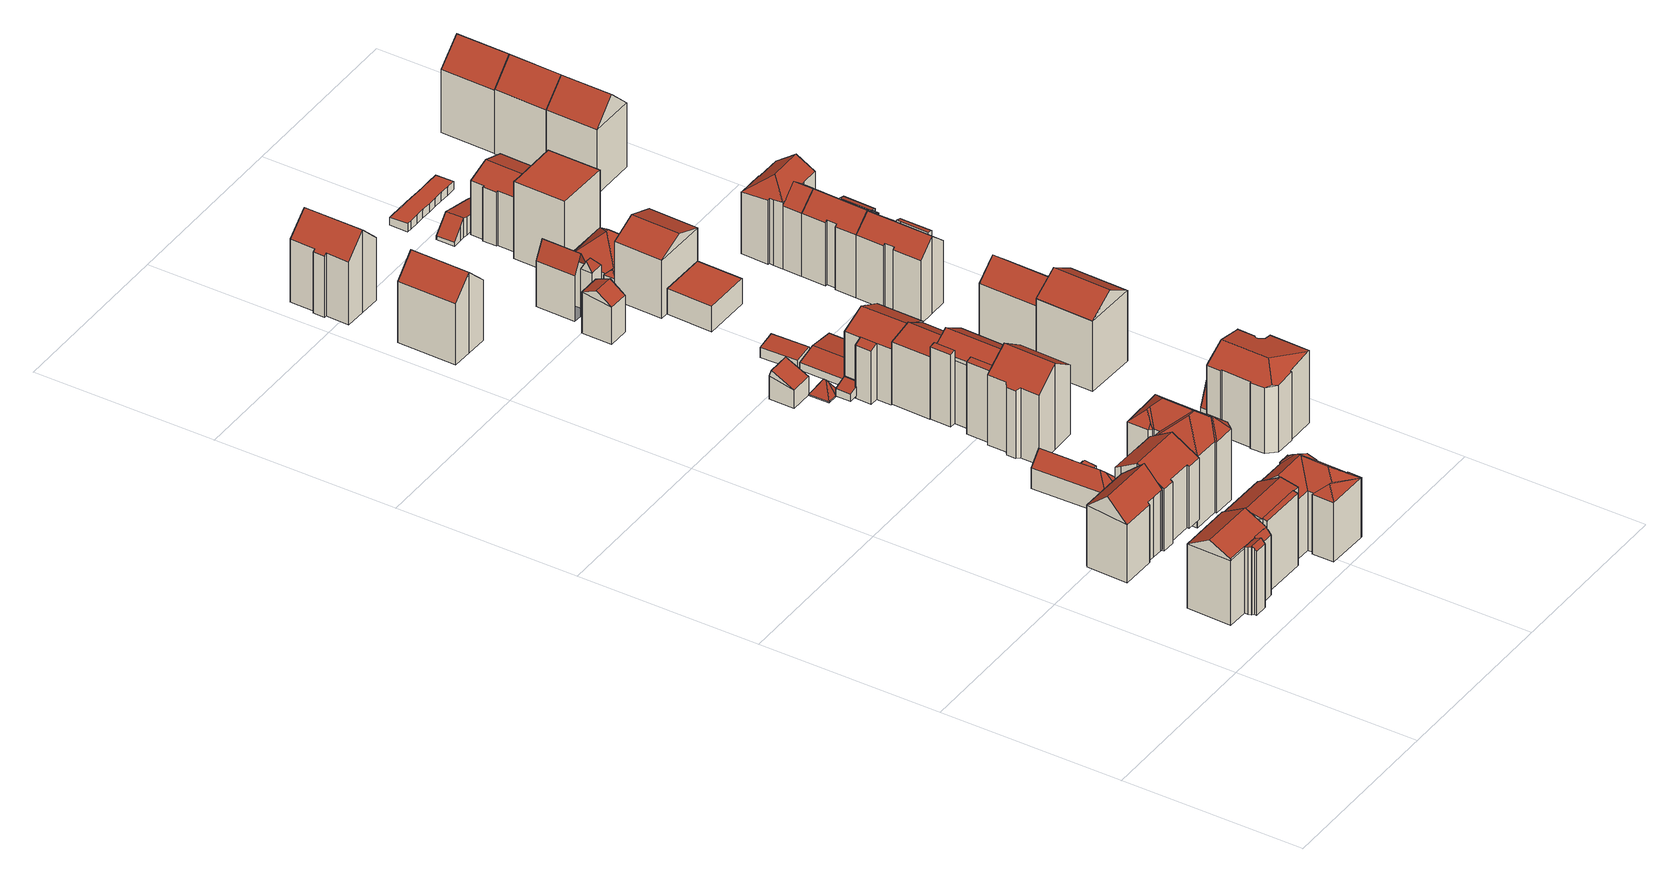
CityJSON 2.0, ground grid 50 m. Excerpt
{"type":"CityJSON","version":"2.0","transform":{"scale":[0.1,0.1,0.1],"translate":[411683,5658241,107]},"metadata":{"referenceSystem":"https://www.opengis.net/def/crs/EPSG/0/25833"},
"CityObjects":{
"building1":{"type":"Building","attributes":{"Gemeindeschluessel":14612000,"Geometrietyp2DReferenz":"3000","function":"31001_9998","roofType":"9999"},"children":["building1-1","building1-2","building1-3"]},
"building1-1":{"type":"BuildingPart","attributes":{"Dachtyp_tdc":"tdcGableRoof","Dachneigung":22.65,"QualitaetDacherkennung":37,"Geometrietyp2DReferenz":"3000","measuredHeight":19.64,"roofType":"3100"},"parents":["building1"],"geometry":[{"type":"MultiSurface","lod":"2","boundaries":[[[0,1,2,3,4]],[[1,5,6,2]],[[5,7,8,6]],[[7,9,10,8]],[[9,11,12,10]],[[11,13,14,12]],[[13,15,16,14]],[[15,17,18,19,16]],[[11,9,7,5,1]],[[1,0,20,21,17,15,13,11]],[[19,22,3,2,6,8,10,12,14,16]]],"semantics":{"surfaces":[{"type":"WallSurface"},{"type":"RoofSurface"},{"type":"GroundSurface"}],"values":[0,0,0,0,0,0,0,0,1,1,2]}}]},
"building1-2":{"type":"BuildingPart","attributes":{"Dachtyp_tdc":"tdcGableRoof","Dachneigung":30.23,"QualitaetDacherkennung":62,"Geometrietyp2DReferenz":"3000","measuredHeight":22.25,"roofType":"3100"},"parents":["building1"],"geometry":[{"type":"MultiSurface","lod":"2","boundaries":[[[23,24,25,26]],[[18,27,28,19]],[[27,29,30,28]],[[29,23,26,30]],[[29,31,32,23]],[[33,34,35,32,31,36]],[[27,36,31,29]],[[18,17,33,36,27]],[[23,32,35,24]],[[26,25,22,19,28,30]]],"semantics":{"surfaces":[{"type":"WallSurface"},{"type":"RoofSurface"},{"type":"GroundSurface"}],"values":[0,0,0,0,1,1,0,0,0,2]}}]},
"building1-3":{"type":"BuildingPart","attributes":{"Dachtyp_tdc":"tdcPolyFlatRoof","Dachneigung":53.94,"QualitaetDacherkennung":53,"Geometrietyp2DReferenz":"3000","measuredHeight":19.21,"roofType":"2100"},"parents":["building1"],"geometry":[{"type":"MultiSurface","lod":"2","boundaries":[[[37,38,25,24,35]],[[37,4,3,38]],[[37,35,39,20,4]],[[3,22,25,38]]],"semantics":{"surfaces":[{"type":"WallSurface"},{"type":"RoofSurface"},{"type":"GroundSurface"}],"values":[0,0,1,2]}}]},
"building2":{"type":"Building","attributes":{"Dachtyp_tdc":"tdcFreeFormRoof","Gemeindeschluessel":14612000,"Dachneigung":40.76,"QualitaetDacherkennung":70,"Geometrietyp2DReferenz":"3000","measuredHeight":22.9,"function":"31001_9998","roofType":"5000"},"geometry":[{"type":"Solid","lod":"2","boundaries":[[[[40,41,42,43]],[[41,44,45,42]],[[44,46,47,45]],[[46,48,49,47]],[[48,50,51,49]],[[50,52,53,51]],[[52,54,55,53]],[[54,56,57,55]],[[56,58,59,57]],[[58,60,61,59]],[[60,40,43,61]],[[54,52,62,63,40,60,58,56]],[[62,50,48,46,44,41,63]],[[41,40,63]],[[52,50,62]],[[43,42,45,47,49,51,53,55,57,59,61]]]],"semantics":{"surfaces":[{"type":"WallSurface"},{"type":"RoofSurface"},{"type":"GroundSurface"}],"values":[[0,0,0,0,0,0,0,0,0,0,0,1,1,0,0,2]]}}]},
"building3":{"type":"Building","attributes":{"Gemeindeschluessel":14612000,"Geometrietyp2DReferenz":"3000","function":"31001_9998","roofType":"9999"},"children":["building3-1","building3-2"]},
"building3-1":{"type":"BuildingPart","attributes":{"Dachtyp_tdc":"tdcGableRoof","Dachneigung":30.6,"QualitaetDacherkennung":77,"Geometrietyp2DReferenz":"3000","measuredHeight":21.9,"roofType":"3100"},"parents":["building3"],"geometry":[{"type":"MultiSurface","lod":"2","boundaries":[[[64,65,26,66]],[[65,67,68,26]],[[67,69,70,68]],[[65,64,71]],[[69,67,72]],[[64,73,69,72,71]],[[67,65,71,72]],[[70,74,66,26,68]]],"semantics":{"surfaces":[{"type":"WallSurface"},{"type":"RoofSurface"},{"type":"GroundSurface"}],"values":[0,0,0,0,0,1,1,2]}}]},
"building3-2":{"type":"BuildingPart","attributes":{"Dachtyp_tdc":"tdcPolyFlatRoof","Dachneigung":12.66,"QualitaetDacherkennung":42,"Geometrietyp2DReferenz":"3000","measuredHeight":21.29,"roofType":"2100"},"parents":["building3"],"geometry":[{"type":"MultiSurface","lod":"2","boundaries":[[[75,76,64,66,77]],[[78,79,80,74,73]],[[79,75,77,80]],[[79,78,76,75]],[[77,66,74,80]]],"semantics":{"surfaces":[{"type":"WallSurface"},{"type":"RoofSurface"},{"type":"GroundSurface"}],"values":[0,0,0,1,2]}}]},
"building4":{"type":"Building","attributes":{"Gemeindeschluessel":14612000,"Geometrietyp2DReferenz":"3000","function":"31001_9998","roofType":"9999"},"children":["building4-1","building4-2"]},
"building4-1":{"type":"BuildingPart","attributes":{"Dachtyp_tdc":"tdcPolyFlatRoof","Dachneigung":0,"QualitaetDacherkennung":0,"Geometrietyp2DReferenz":"3000","measuredHeight":3,"roofType":"9999"},"parents":["building4"],"geometry":[{"type":"MultiSurface","lod":"2","boundaries":[[[81,82,83,84,85,86]],[[86,85,87,88]],[[85,84,89,87]],[[84,83,90,89]],[[83,82,91,90]],[[82,81,92,91]],[[88,87,89,90,91,92]],[[88,92,81,86]]],"semantics":{"surfaces":[{"type":"RoofSurface"},{"type":"WallSurface"},{"type":"GroundSurface"},{"type":"ClosureSurface","isClosure":"1","QuelleClosure":"LoD1Solid"}],"values":[0,1,1,1,1,1,2,3]}}]},
"building4-2":{"type":"BuildingPart","attributes":{"Dachtyp_tdc":"tdcGableRoof","Dachneigung":31.3,"QualitaetDacherkennung":83,"Geometrietyp2DReferenz":"3000","measuredHeight":22.3,"roofType":"3100"},"parents":["building4"],"geometry":[{"type":"MultiSurface","lod":"2","boundaries":[[[93,94,95,92,81]],[[94,96,97,95]],[[96,98,99,97]],[[98,100,101,99]],[[100,102,103,101]],[[102,104,105,103]],[[104,106,107,105]],[[106,108,109,107]],[[108,110,111,109]],[[110,112,113,111]],[[112,114,115,113]],[[114,116,117,115]],[[116,118,86,88,117]],[[114,112,110,108,106,104,102,100,98,96]],[[96,94,93,118,116,114]],[[92,95,97,99,101,103,105,107,109,111,113,115,117,88]]],"semantics":{"surfaces":[{"type":"WallSurface"},{"type":"RoofSurface"},{"type":"GroundSurface"}],"values":[0,0,0,0,0,0,0,0,0,0,0,0,0,1,1,2]}}]},
"building5":{"type":"Building","attributes":{"Dachtyp_tdc":"tdcFreeFormRoof","Gemeindeschluessel":14612000,"Dachneigung":39.89,"QualitaetDacherkennung":31,"Geometrietyp2DReferenz":"3000","measuredHeight":21.89,"function":"31001_9998","roofType":"5000"},"geometry":[{"type":"Solid","lod":"2","boundaries":[[[[119,120,121,122]],[[120,123,124,121]],[[123,125,126,124]],[[125,127,128,126]],[[127,129,130,128]],[[129,131,132,130]],[[131,133,134,132]],[[133,135,136,134]],[[135,137,138,136]],[[137,139,140,138]],[[139,141,142,140]],[[141,143,144,142]],[[143,145,146,144]],[[145,147,148,146]],[[147,149,150,148]],[[149,151,152,150]],[[151,119,122,152]],[[153,154,155,149,147]],[[156,153,147,145]],[[156,145,143]],[[157,141,139]],[[158,141,157]],[[153,141,158,154]],[[156,141,153]],[[141,156,143]],[[157,139,137]],[[158,157,137,135]],[[159,160,161,155,154,158,135,133]],[[162,159,133,131]],[[162,131,129]],[[163,164,165,160,159,162,129,127]],[[163,127,125]],[[164,163,125,123]],[[165,164,123,120]],[[166,161,160,165,120,119]],[[155,161,166,151,149]],[[151,166,119]],[[122,121,124,126,128,130,132,134,136,138,140,142,144,146,148,150,152]]]],"semantics":{"surfaces":[{"type":"WallSurface"},{"type":"RoofSurface"},{"type":"GroundSurface"}],"values":[[0,0,0,0,0,0,0,0,0,0,0,0,0,0,0,0,0,1,1,1,1,1,1,1,1,1,1,1,1,1,1,1,1,1,1,1,0,2]]}}]},
"building6":{"type":"Building","attributes":{"Dachtyp_tdc":"tdcFreeFormRoof","Gemeindeschluessel":14612000,"Dachneigung":47.43,"QualitaetDacherkennung":79,"Geometrietyp2DReferenz":"3000","measuredHeight":9.64,"function":"31001_9998","roofType":"5000"},"geometry":[{"type":"Solid","lod":"2","boundaries":[[[[167,168,169,170]],[[168,171,172,169]],[[171,173,174,172]],[[173,175,176,174]],[[175,177,178,176]],[[177,179,180,178]],[[179,181,182,180]],[[181,183,184,182]],[[183,167,170,184]],[[185,186,183,181]],[[185,181,179]],[[187,186,185,179,177,188]],[[189,188,190,187,188,177,175]],[[189,175,173]],[[188,189,173,171]],[[191,190,188,171,168]],[[191,168,167]],[[186,187,190,191,167,183]],[[170,169,172,174,176,178,180,182,184]]]],"semantics":{"surfaces":[{"type":"WallSurface"},{"type":"RoofSurface"},{"type":"GroundSurface"}],"values":[[0,0,0,0,0,0,0,0,0,1,1,1,1,1,1,1,0,1,2]]}}]},
"building7":{"type":"Building","attributes":{"Dachtyp_tdc":"tdcFreeFormRoof","Gemeindeschluessel":14612000,"Dachneigung":40.44,"QualitaetDacherkennung":24,"Geometrietyp2DReferenz":"3000","measuredHeight":26.14,"function":"31001_9998","roofType":"5000"},"geometry":[{"type":"Solid","lod":"2","boundaries":[[[[192,193,194,195]],[[193,196,197,194]],[[196,198,199,197]],[[198,200,201,199]],[[200,202,203,201]],[[202,204,205,203]],[[204,206,207,205]],[[206,208,209,207]],[[208,210,211,209]],[[210,212,213,211]],[[212,214,215,213]],[[214,216,217,215]],[[216,218,219,217]],[[218,220,221,219]],[[220,192,195,221]],[[222,223,224,220,218]],[[225,222,218,216]],[[225,216,214]],[[226,227,223,222,225,214,212]],[[228,229,226,212,210]],[[230,228,210,208]],[[230,208,206]],[[229,228,230,206,204]],[[227,226,229,204,202]],[[231,224,223,227,202,200]],[[232,233,231,200,198]],[[234,232,198,196]],[[234,196,193]],[[233,232,234,193,192]],[[224,231,233,192,220]],[[195,194,197,199,201,203,205,207,209,211,213,215,217,219,221]]]],"semantics":{"surfaces":[{"type":"WallSurface"},{"type":"RoofSurface"},{"type":"GroundSurface"}],"values":[[0,0,0,0,0,0,0,0,0,0,0,0,0,0,0,1,1,1,1,1,1,1,1,1,1,1,1,1,1,1,2]]}}]},
"building8":{"type":"Building","attributes":{"Dachtyp_tdc":"tdcGableRoof","Gemeindeschluessel":14612000,"Dachneigung":44.28,"QualitaetDacherkennung":94,"Geometrietyp2DReferenz":"3000","measuredHeight":23.43,"function":"31001_9998","roofType":"3100"},"geometry":[{"type":"Solid","lod":"2","boundaries":[[[[235,236,237,238]],[[236,239,240,237]],[[239,241,242,240]],[[241,243,244,242]],[[243,245,246,244]],[[245,247,248,246]],[[247,249,250,248]],[[249,251,252,250]],[[251,253,254,252]],[[253,235,238,254]],[[249,247,245,243]],[[243,241,239,236,235,253,251,249]],[[238,237,240,242,244,246,248,250,252,254]]]],"semantics":{"surfaces":[{"type":"WallSurface"},{"type":"RoofSurface"},{"type":"GroundSurface"}],"values":[[0,0,0,0,0,0,0,0,0,0,1,1,2]]}}]},
"building9":{"type":"Building","attributes":{"Dachtyp_tdc":"tdcGableRoof","Gemeindeschluessel":14612000,"Dachneigung":33.74,"QualitaetDacherkennung":76,"Geometrietyp2DReferenz":"3000","measuredHeight":24.93,"function":"31001_9998","roofType":"3100"},"geometry":[{"type":"Solid","lod":"2","boundaries":[[[[255,256,257,258]],[[258,259,260,261,262,263,264,265,255]],[[266,267,268,269,270,271,272,273,274,275,276]],[[263,262,267,266]],[[259,258,271,270]],[[262,261,268,267]],[[261,260,269,268]],[[260,259,270,269]],[[258,257,272,271]],[[257,256,273,272]],[[256,255,274,273]],[[255,265,275,274]],[[265,264,276,275]],[[264,263,266,276]]]],"semantics":{"surfaces":[{"type":"RoofSurface"},{"type":"GroundSurface"},{"type":"WallSurface"}],"values":[[0,0,1,2,2,2,2,2,2,2,2,2,2,2]]}}]},
"building10":{"type":"Building","attributes":{"Dachtyp_tdc":"tdcGableRoof","Gemeindeschluessel":14612000,"Dachneigung":26.87,"QualitaetDacherkennung":9,"Geometrietyp2DReferenz":"3000","measuredHeight":8.48,"function":"31001_9998","roofType":"3100"},"geometry":[{"type":"Solid","lod":"2","boundaries":[[[[277,278,279,280]],[[278,281,282,279]],[[281,283,284,282]],[[283,277,280,284]],[[281,278,285]],[[277,283,286]],[[278,277,286,285]],[[283,281,285,286]],[[280,279,282,284]]]],"semantics":{"surfaces":[{"type":"WallSurface"},{"type":"RoofSurface"},{"type":"GroundSurface"}],"values":[[0,0,0,0,0,0,1,1,2]]}}]},
"building11":{"type":"Building","attributes":{"Dachtyp_tdc":"tdcFreeFormRoof","Gemeindeschluessel":14612000,"Dachneigung":58.15,"QualitaetDacherkennung":14,"Geometrietyp2DReferenz":"3000","measuredHeight":4.24,"function":"31001_9998","roofType":"5000"},"geometry":[{"type":"Solid","lod":"2","boundaries":[[[[287,288,289,290]],[[291,292,293,294]],[[292,295,296,293]],[[295,287,290,296]],[[297,295,292]],[[298,297,292,291]],[[299,298,291,288]],[[299,288,287]],[[297,298,299,287,295]],[[290,289,294,293,296]],[[288,291,294,289]]]],"semantics":{"surfaces":[{"type":"WallSurface"},{"type":"RoofSurface"},{"type":"GroundSurface"}],"values":[[0,0,0,0,1,1,1,1,1,2,0]]}}]},
"building12":{"type":"Building","attributes":{"Dachtyp_tdc":"tdcGableRoof","Gemeindeschluessel":14612000,"Dachneigung":44.59,"QualitaetDacherkennung":86,"Geometrietyp2DReferenz":"3000","measuredHeight":23.9,"function":"31001_9998","roofType":"3100"},"geometry":[{"type":"Solid","lod":"2","boundaries":[[[[300,301,302,303]],[[301,304,305,302]],[[304,306,307,305]],[[306,308,309,307]],[[308,310,311,309]],[[310,312,313,311]],[[312,314,315,313]],[[314,316,317,315]],[[316,318,319,317]],[[318,300,303,319]],[[314,312,310,308]],[[308,306,304,301,300,318,316,314]],[[303,302,305,307,309,311,313,315,317,319]]]],"semantics":{"surfaces":[{"type":"WallSurface"},{"type":"RoofSurface"},{"type":"GroundSurface"}],"values":[[0,0,0,0,0,0,0,0,0,0,1,1,2]]}}]},
"building13":{"type":"Building","attributes":{"Gemeindeschluessel":14612000,"Geometrietyp2DReferenz":"3000","function":"31001_9998","roofType":"9999"},"children":["building13-1","building13-2","building13-3"]},
"building13-1":{"type":"BuildingPart","attributes":{"Dachtyp_tdc":"tdcPolyFlatRoof","Dachneigung":11.08,"QualitaetDacherkennung":42,"Geometrietyp2DReferenz":"3000","measuredHeight":21.2,"roofType":"2100"},"parents":["building13"],"geometry":[{"type":"MultiSurface","lod":"2","boundaries":[[[320,321,322,323,324,325]],[[326,327,328,329,330,331]],[[327,320,325,328]],[[327,326,321,320]],[[325,324,329,328]]],"semantics":{"surfaces":[{"type":"WallSurface"},{"type":"RoofSurface"},{"type":"GroundSurface"}],"values":[0,0,0,1,2]}}]},
"building13-2":{"type":"BuildingPart","attributes":{"Dachtyp_tdc":"tdcPolyFlatRoof","Dachneigung":11.07,"QualitaetDacherkennung":49,"Geometrietyp2DReferenz":"3000","measuredHeight":21.16,"roofType":"2100"},"parents":["building13"],"geometry":[{"type":"MultiSurface","lod":"2","boundaries":[[[332,333,334,335,336,337]],[[338,339,340,341,342,343]],[[339,332,337,340]],[[339,338,333,332]],[[337,336,341,340]]],"semantics":{"surfaces":[{"type":"WallSurface"},{"type":"RoofSurface"},{"type":"GroundSurface"}],"values":[0,0,0,1,2]}}]},
"building13-3":{"type":"BuildingPart","attributes":{"Dachtyp_tdc":"tdcGableRoof","Dachneigung":32.38,"QualitaetDacherkennung":62,"Geometrietyp2DReferenz":"3000","measuredHeight":22.46,"roofType":"3100"},"parents":["building13"],"geometry":[{"type":"MultiSurface","lod":"2","boundaries":[[[344,330,329,345]],[[323,342,341,324]],[[335,346,347,336]],[[346,344,345,347]],[[346,348,349,350]],[[343,322,331,349,348,334]],[[335,334,348,346]],[[344,350,349,331,330]],[[323,322,343,342]],[[346,350,344]],[[345,329,324,341,336,347]]],"semantics":{"surfaces":[{"type":"WallSurface"},{"type":"RoofSurface"},{"type":"GroundSurface"}],"values":[0,0,0,0,1,1,0,0,0,0,2]}}]},
"building14":{"type":"Building","attributes":{"Dachtyp_tdc":"tdcFreeFormRoof","Gemeindeschluessel":14612000,"Dachneigung":10.65,"QualitaetDacherkennung":40,"Geometrietyp2DReferenz":"3000","measuredHeight":2.87,"function":"31001_9998","roofType":"5000"},"geometry":[{"type":"Solid","lod":"2","boundaries":[[[[351,352,353,354]],[[352,355,356,353]],[[355,357,358,356]],[[357,359,360,358]],[[359,361,362,360]],[[361,351,354,362]],[[357,355,363,364,361,359]],[[352,351,364,363]],[[355,352,363]],[[351,361,364]],[[354,353,356,358,360,362]]]],"semantics":{"surfaces":[{"type":"WallSurface"},{"type":"RoofSurface"},{"type":"GroundSurface"}],"values":[[0,0,0,0,0,0,1,1,0,0,2]]}}]},
"building15":{"type":"Building","attributes":{"Dachtyp_tdc":"tdcGableRoof","Gemeindeschluessel":14612000,"Dachneigung":32.23,"QualitaetDacherkennung":62,"Geometrietyp2DReferenz":"3000","measuredHeight":19.43,"function":"31001_9998","roofType":"3100"},"geometry":[{"type":"Solid","lod":"2","boundaries":[[[[365,366,367,368]],[[366,369,370,367]],[[369,371,372,370]],[[371,373,374,372]],[[373,375,376,374]],[[375,377,378,376]],[[377,365,368,378]],[[373,371,369,366,365]],[[365,377,375,373]],[[368,367,370,372,374,376,378]]]],"semantics":{"surfaces":[{"type":"WallSurface"},{"type":"RoofSurface"},{"type":"GroundSurface"}],"values":[[0,0,0,0,0,0,0,1,1,2]]}}]},
"building16":{"type":"Building","attributes":{"Gemeindeschluessel":14612000,"Geometrietyp2DReferenz":"3000","function":"31001_9998","roofType":"9999"},"children":["building16-1","building16-2"]},
"building16-1":{"type":"BuildingPart","attributes":{"Dachtyp_tdc":"tdcPolyFlatRoof","Dachneigung":23.83,"QualitaetDacherkennung":66,"Geometrietyp2DReferenz":"3000","measuredHeight":16.24,"roofType":"2100"},"parents":["building16"],"geometry":[{"type":"MultiSurface","lod":"2","boundaries":[[[379,380,381,382,383]],[[380,384,385,381]],[[384,386,387,385]],[[386,388,389,387]],[[386,384,380,379,390,388]],[[389,391,382,381,385,387]]],"semantics":{"surfaces":[{"type":"WallSurface"},{"type":"RoofSurface"},{"type":"GroundSurface"}],"values":[0,0,0,0,1,2]}}]},
"building16-2":{"type":"BuildingPart","attributes":{"Dachtyp_tdc":"tdcGableRoof","Dachneigung":24.18,"QualitaetDacherkennung":76,"Geometrietyp2DReferenz":"3000","measuredHeight":19.25,"roofType":"3100"},"parents":["building16"],"geometry":[{"type":"MultiSurface","lod":"2","boundaries":[[[392,393,394,395]],[[393,383,382,394]],[[388,396,397,389]],[[396,398,399,397]],[[398,400,401,399]],[[400,402,403,401]],[[402,404,405,403]],[[404,406,376,405]],[[406,407,408,376]],[[407,409,372,408]],[[409,410,370,372]],[[410,392,395,370]],[[407,406,404,402,400]],[[400,398,396,388,411,383,393,392,410,409,407]],[[395,394,382,391,389,397,399,401,403,405,376,408,372,370]]],"semantics":{"surfaces":[{"type":"WallSurface"},{"type":"RoofSurface"},{"type":"GroundSurface"}],"values":[0,0,0,0,0,0,0,0,0,0,0,0,1,1,2]}}]},
"building17":{"type":"Building","attributes":{"Dachtyp_tdc":"tdcGableRoof","Gemeindeschluessel":14612000,"Dachneigung":34.78,"QualitaetDacherkennung":3,"Geometrietyp2DReferenz":"3000","measuredHeight":13.73,"function":"31001_9998","roofType":"3100"},"geometry":[{"type":"Solid","lod":"2","boundaries":[[[[412,413,414,415]],[[413,416,417,414]],[[416,418,419,417]],[[418,412,415,419]],[[416,413,420]],[[412,418,421]],[[413,412,421,420]],[[418,416,420,421]],[[415,414,417,419]]]],"semantics":{"surfaces":[{"type":"WallSurface"},{"type":"RoofSurface"},{"type":"GroundSurface"}],"values":[[0,0,0,0,0,0,1,1,2]]}}]},
"building18":{"type":"Building","attributes":{"Dachtyp_tdc":"tdcPolyFlatRoof","Gemeindeschluessel":14612000,"Dachneigung":5.79,"QualitaetDacherkennung":74,"Geometrietyp2DReferenz":"3000","measuredHeight":3.51,"function":"31001_9998","roofType":"2100"},"geometry":[{"type":"Solid","lod":"2","boundaries":[[[[422,423,424,425]],[[423,426,427,424]],[[426,428,429,427]],[[428,422,425,429]],[[428,426,423,422]],[[425,424,427,429]]]],"semantics":{"surfaces":[{"type":"WallSurface"},{"type":"RoofSurface"},{"type":"GroundSurface"}],"values":[[0,0,0,0,1,2]]}}]},
"building19":{"type":"Building","attributes":{"Dachtyp_tdc":"tdcFreeFormRoof","Gemeindeschluessel":14612000,"Dachneigung":10.12,"QualitaetDacherkennung":36,"Geometrietyp2DReferenz":"3000","measuredHeight":22.65,"function":"31001_9998","roofType":"5000"},"geometry":[{"type":"Solid","lod":"2","boundaries":[[[[430,431,432,433]],[[431,434,435,432]],[[434,436,437,435]],[[436,438,439,437]],[[438,440,441,439]],[[440,442,443,441]],[[442,444,445,443]],[[444,446,447,445]],[[446,448,449,447]],[[448,450,451,449]],[[450,452,453,451]],[[452,454,455,453]],[[454,456,457,455]],[[456,458,459,457]],[[458,460,461,459]],[[460,462,463,461]],[[462,464,465,463]],[[464,466,467,465]],[[466,430,433,467]],[[460,468,469,470,464,462]],[[468,458,456,454,452,450,448,446,444,471,469]],[[469,471,442,440,438,436,434,431,430,466,470]],[[444,442,471]],[[460,458,468]],[[466,464,470]],[[433,432,435,437,439,441,443,445,447,449,451,453,455,457,459,461,463,465,467]]]],"semantics":{"surfaces":[{"type":"WallSurface"},{"type":"RoofSurface"},{"type":"GroundSurface"}],"values":[[0,0,0,0,0,0,0,0,0,0,0,0,0,0,0,0,0,0,0,1,1,1,0,0,0,2]]}}]},
"building20":{"type":"Building","attributes":{"Dachtyp_tdc":"tdcGableRoof","Gemeindeschluessel":14612000,"Dachneigung":10.35,"QualitaetDacherkennung":18,"Geometrietyp2DReferenz":"3000","measuredHeight":3.33,"function":"31001_9998","roofType":"3100"},"geometry":[{"type":"Solid","lod":"2","boundaries":[[[[472,473,474,475]],[[473,476,477,474]],[[476,478,479,477]],[[478,472,475,479]],[[476,473,480]],[[472,478,481]],[[473,472,481,480]],[[478,476,480,481]],[[475,474,477,479]]]],"semantics":{"surfaces":[{"type":"WallSurface"},{"type":"RoofSurface"},{"type":"GroundSurface"}],"values":[[0,0,0,0,0,0,1,1,2]]}}]},
"building21":{"type":"Building","attributes":{"Gemeindeschluessel":14612000,"Geometrietyp2DReferenz":"3000","function":"31001_9998","roofType":"9999"},"children":["building21-1","building21-2"]},
"building21-1":{"type":"BuildingPart","attributes":{"Dachtyp_tdc":"tdcFreeFormRoof","Dachneigung":61.2,"QualitaetDacherkennung":8,"Geometrietyp2DReferenz":"3000","measuredHeight":16.62,"roofType":"5000"},"parents":["building21"],"geometry":[{"type":"MultiSurface","lod":"2","boundaries":[[[482,483,484,485,486]],[[483,487,488,484]],[[487,489,490,491,488]],[[492,489,487]],[[493,492,487,483]],[[493,483,482]],[[492,493,482,494,489]],[[485,484,488,491]]],"semantics":{"surfaces":[{"type":"WallSurface"},{"type":"RoofSurface"},{"type":"GroundSurface"}],"values":[0,0,0,0,1,1,1,2]}}]},
"building21-2":{"type":"BuildingPart","attributes":{"Dachtyp_tdc":"tdcFreeFormRoof","Dachneigung":62.48,"QualitaetDacherkennung":8,"Geometrietyp2DReferenz":"3000","measuredHeight":18.14,"roofType":"5000"},"parents":["building21"],"geometry":[{"type":"MultiSurface","lod":"2","boundaries":[[[495,496,497,498]],[[496,486,485,497]],[[499,495,498,500]],[[501,502,494,486,496]],[[501,496,495]],[[502,501,495,499]],[[498,497,485,491,500]]],"semantics":{"surfaces":[{"type":"WallSurface"},{"type":"RoofSurface"},{"type":"GroundSurface"}],"values":[0,0,0,1,0,1,2]}}]},
"building22":{"type":"Building","attributes":{"Dachtyp_tdc":"tdcGableRoof","Gemeindeschluessel":14612000,"Dachneigung":67.7,"QualitaetDacherkennung":5,"Geometrietyp2DReferenz":"3000","measuredHeight":11.22,"function":"31001_9998","roofType":"3100"},"geometry":[{"type":"Solid","lod":"2","boundaries":[[[[503,504,505,506]],[[504,507,508,505]],[[507,509,510,508]],[[509,503,506,510]],[[507,504,511]],[[503,509,512]],[[504,503,512,511]],[[509,507,511,512]],[[506,505,508,510]]]],"semantics":{"surfaces":[{"type":"WallSurface"},{"type":"RoofSurface"},{"type":"GroundSurface"}],"values":[[0,0,0,0,0,0,1,1,2]]}}]},
"building23":{"type":"Building","attributes":{"Dachtyp_tdc":"tdcPolyFlatRoof","Gemeindeschluessel":14612000,"Dachneigung":0,"QualitaetDacherkennung":3,"Geometrietyp2DReferenz":"3000","measuredHeight":7.39,"function":"31001_9998","roofType":"1000"},"geometry":[{"type":"Solid","lod":"2","boundaries":[[[[513,514,515,516]],[[514,517,518,515]],[[517,519,520,518]],[[519,513,516,520]],[[519,517,514,513]],[[516,515,518,520]]]],"semantics":{"surfaces":[{"type":"WallSurface"},{"type":"RoofSurface"},{"type":"GroundSurface"}],"values":[[0,0,0,0,1,2]]}}]},
"building24":{"type":"Building","attributes":{"Dachtyp_tdc":"tdcGableRoof","Gemeindeschluessel":14612000,"Dachneigung":31.76,"QualitaetDacherkennung":78,"Geometrietyp2DReferenz":"3000","measuredHeight":24.94,"function":"31001_9998","roofType":"3100"},"geometry":[{"type":"Solid","lod":"2","boundaries":[[[[521,522,523,524]],[[522,525,526,523]],[[525,527,528,526]],[[527,529,530,528]],[[529,521,524,530]],[[531,532,533,534]],[[525,535,533,532,527]],[[522,535,525]],[[521,534,533,535,522]],[[529,531,534,521]],[[527,532,531,529]],[[524,523,526,528,530]]]],"semantics":{"surfaces":[{"type":"WallSurface"},{"type":"RoofSurface"},{"type":"GroundSurface"}],"values":[[0,0,0,0,0,1,1,0,0,0,0,2]]}}]},
"building25":{"type":"Building","attributes":{"Dachtyp_tdc":"tdcGableRoof","Gemeindeschluessel":14612000,"Dachneigung":22.24,"QualitaetDacherkennung":67,"Geometrietyp2DReferenz":"3000","measuredHeight":20.08,"function":"31001_9998","roofType":"3100"},"geometry":[{"type":"Solid","lod":"2","boundaries":[[[[536,537,538,539]],[[537,540,541,538]],[[536,542,543]],[[540,537,544]],[[542,540,544,543]],[[537,536,543,544]],[[541,515,539,538]],[[540,542,515,541]],[[542,536,539,515]]]],"semantics":{"surfaces":[{"type":"WallSurface"},{"type":"RoofSurface"},{"type":"GroundSurface"}],"values":[[0,0,0,0,1,1,2,0,0]]}}]},
"building26":{"type":"Building","attributes":{"Dachtyp_tdc":"tdcFreeFormRoof","Gemeindeschluessel":14612000,"Dachneigung":40.85,"QualitaetDacherkennung":80,"Geometrietyp2DReferenz":"3000","measuredHeight":23.19,"function":"31001_9998","roofType":"5000"},"geometry":[{"type":"Solid","lod":"2","boundaries":[[[[545,546,547,548]],[[546,549,550,547]],[[549,551,552,550]],[[551,553,554,552]],[[553,545,548,554]],[[553,551,555,556,545]],[[556,555,549,546]],[[546,545,556]],[[551,549,555]],[[548,547,550,552,554]]]],"semantics":{"surfaces":[{"type":"WallSurface"},{"type":"RoofSurface"},{"type":"GroundSurface"}],"values":[[0,0,0,0,0,1,1,0,0,2]]}}]},
"building27":{"type":"Building","attributes":{"Dachtyp_tdc":"tdcFreeFormRoof","Gemeindeschluessel":14612000,"Dachneigung":42.87,"QualitaetDacherkennung":3,"Geometrietyp2DReferenz":"3000","measuredHeight":12.22,"function":"31001_9998","roofType":"5000"},"geometry":[{"type":"Solid","lod":"2","boundaries":[[[[557,558,559,560]],[[558,561,562,559]],[[561,563,564,562]],[[563,565,566,564]],[[565,567,568,566]],[[567,569,570,568]],[[569,571,572,570]],[[571,573,574,572]],[[573,557,560,574]],[[575,571,569]],[[576,575,569,567]],[[577,578,576,567,565]],[[579,577,565,563]],[[579,563,561]],[[580,578,577,579,561,558]],[[580,558,557]],[[557,578,580]],[[557,576,578]],[[557,575,576]],[[573,575,557]],[[575,573,571]],[[560,559,562,564,566,568,570,572,574]]]],"semantics":{"surfaces":[{"type":"WallSurface"},{"type":"RoofSurface"},{"type":"GroundSurface"}],"values":[[0,0,0,0,0,0,0,0,0,1,1,1,1,1,1,1,1,1,1,1,1,2]]}}]},
"building28":{"type":"Building","attributes":{"Dachtyp_tdc":"tdcPolyFlatRoof","Gemeindeschluessel":14612000,"Dachneigung":0,"QualitaetDacherkennung":53,"Geometrietyp2DReferenz":"3000","measuredHeight":22.39,"function":"31001_9998","roofType":"1000"},"geometry":[{"type":"Solid","lod":"2","boundaries":[[[[581,582,583,584]],[[582,585,586,583]],[[585,587,588,586]],[[587,589,590,588]],[[589,581,584,590]],[[589,587,585,582,581]],[[584,583,586,588,590]]]],"semantics":{"surfaces":[{"type":"WallSurface"},{"type":"RoofSurface"},{"type":"GroundSurface"}],"values":[[0,0,0,0,0,1,2]]}}]},
"building29":{"type":"Building","attributes":{"Gemeindeschluessel":14612000,"Geometrietyp2DReferenz":"3000","function":"31001_9998","roofType":"9999"},"children":["building29-1","building29-2"]},
"building29-1":{"type":"BuildingPart","attributes":{"Dachtyp_tdc":"tdcGableRoof","Dachneigung":40.55,"QualitaetDacherkennung":94,"Geometrietyp2DReferenz":"3000","measuredHeight":22.36,"roofType":"3100"},"parents":["building29"],"geometry":[{"type":"MultiSurface","lod":"2","boundaries":[[[591,592,593,594]],[[592,595,596,593]],[[595,597,598,596]],[[597,599,600,598]],[[599,601,602,600]],[[601,603,604,602]],[[605,606,607,608]],[[606,609,610,607]],[[609,611,612,610]],[[611,613,614,612]],[[613,591,594,614]],[[609,606,605,615,603,601,599]],[[599,597,595,592,591,613,611,609]],[[594,593,596,598,600,602,604,616,608,607,610,612,614]]],"semantics":{"surfaces":[{"type":"WallSurface"},{"type":"RoofSurface"},{"type":"GroundSurface"}],"values":[0,0,0,0,0,0,0,0,0,0,0,1,1,2]}}]},
"building29-2":{"type":"BuildingPart","attributes":{"Dachtyp_tdc":"tdcPolyFlatRoof","Dachneigung":13.91,"QualitaetDacherkennung":94,"Geometrietyp2DReferenz":"3000","measuredHeight":18.75,"roofType":"2100"},"parents":["building29"],"geometry":[{"type":"MultiSurface","lod":"2","boundaries":[[[617,618,605,608,619]],[[620,621,622,604,603]],[[621,617,619,622]],[[621,620,623,618,617]],[[619,608,616,604,622]]],"semantics":{"surfaces":[{"type":"WallSurface"},{"type":"RoofSurface"},{"type":"GroundSurface"}],"values":[0,0,0,1,2]}}]},
"building30":{"type":"Building","attributes":{"Dachtyp_tdc":"tdcGableRoof","Gemeindeschluessel":14612000,"Dachneigung":18.91,"QualitaetDacherkennung":86,"Geometrietyp2DReferenz":"3000","measuredHeight":17.87,"function":"31001_9998","roofType":"3100"},"geometry":[{"type":"Solid","lod":"2","boundaries":[[[[624,625,626,627]],[[625,628,629,626]],[[628,630,631,629]],[[630,632,633,631]],[[632,634,635,633]],[[634,636,637,635]],[[636,638,639,637]],[[638,640,641,639]],[[640,642,643,641]],[[642,624,627,643]],[[638,636,634,632,630,628,625,624]],[[624,642,640,638]],[[627,626,629,631,633,635,637,639,641,643]]]],"semantics":{"surfaces":[{"type":"WallSurface"},{"type":"RoofSurface"},{"type":"GroundSurface"}],"values":[[0,0,0,0,0,0,0,0,0,0,1,1,2]]}}]},
"building31":{"type":"Building","attributes":{"Dachtyp_tdc":"tdcGableRoof","Gemeindeschluessel":14612000,"Dachneigung":13.82,"QualitaetDacherkennung":7,"Geometrietyp2DReferenz":"3000","measuredHeight":5.64,"function":"31001_2463","roofType":"3100"},"geometry":[{"type":"Solid","lod":"2","boundaries":[[[[644,645,646,647]],[[645,648,649,646]],[[648,650,651,649]],[[650,652,653,651]],[[652,654,655,653]],[[654,656,657,655]],[[656,658,659,657]],[[658,660,661,659]],[[660,662,663,661]],[[662,664,665,663]],[[664,666,667,665]],[[666,668,669,667]],[[668,670,671,669]],[[670,672,673,671]],[[672,674,675,673]],[[674,676,677,675]],[[676,678,679,677]],[[678,644,647,679]],[[674,672,670,668,666,664,662,660,658,656,654,652,650,648]],[[648,645,644,678,676,674]],[[647,646,649,651,653,655,657,659,661,663,665,667,669,671,673,675,677,679]]]],"semantics":{"surfaces":[{"type":"WallSurface"},{"type":"RoofSurface"},{"type":"GroundSurface"}],"values":[[0,0,0,0,0,0,0,0,0,0,0,0,0,0,0,0,0,0,1,1,2]]}}]},
"building32":{"type":"Building","attributes":{"Dachtyp_tdc":"tdcPolyFlatRoof","Gemeindeschluessel":14612000,"Dachneigung":2.62,"QualitaetDacherkennung":86,"Geometrietyp2DReferenz":"3000","measuredHeight":2.35,"function":"31001_2463","roofType":"2100"},"geometry":[{"type":"Solid","lod":"2","boundaries":[[[[680,681,682,683]],[[681,684,685,682]],[[684,686,687,685]],[[686,688,689,687]],[[688,690,691,689]],[[690,692,693,691]],[[692,694,695,693]],[[694,696,697,695]],[[696,698,699,697]],[[698,700,701,699]],[[700,702,703,701]],[[702,704,705,703]],[[704,706,707,705]],[[706,708,709,707]],[[708,710,711,709]],[[710,712,713,711]],[[712,714,715,713]],[[714,680,683,715]],[[714,712,710,708,706,704,702,700,698,696,694,692,690,688,686,684,681,680]],[[683,682,685,687,689,691,693,695,697,699,701,703,705,707,709,711,713,715]]]],"semantics":{"surfaces":[{"type":"WallSurface"},{"type":"RoofSurface"},{"type":"GroundSurface"}],"values":[[0,0,0,0,0,0,0,0,0,0,0,0,0,0,0,0,0,0,1,2]]}}]},
"building33":{"type":"Building","attributes":{"Gemeindeschluessel":14612000,"Geometrietyp2DReferenz":"3000","function":"31001_9998","roofType":"9999"},"children":["building33-1","building33-2"]},
"building33-1":{"type":"BuildingPart","attributes":{"Dachtyp_tdc":"tdcPolyFlatRoof","Dachneigung":15.55,"QualitaetDacherkennung":91,"Geometrietyp2DReferenz":"3000","measuredHeight":18.82,"roofType":"2100"},"parents":["building33"],"geometry":[{"type":"MultiSurface","lod":"2","boundaries":[[[716,717,718,719,720]],[[717,721,722,718]],[[721,723,724,722]],[[723,725,726,724]],[[725,727,728,729,726]],[[727,725,723,721,717,716]],[[719,718,722,724,726,729]]],"semantics":{"surfaces":[{"type":"WallSurface"},{"type":"RoofSurface"},{"type":"GroundSurface"}],"values":[0,0,0,0,0,1,2]}}]},
"building33-2":{"type":"BuildingPart","attributes":{"Dachtyp_tdc":"tdcGableRoof","Dachneigung":40.11,"QualitaetDacherkennung":95,"Geometrietyp2DReferenz":"3000","measuredHeight":22.29,"roofType":"3100"},"parents":["building33"],"geometry":[{"type":"MultiSurface","lod":"2","boundaries":[[[730,731,732,733]],[[731,734,735,732]],[[734,736,737,735]],[[736,738,739,737]],[[738,740,741,739]],[[740,720,719,741]],[[728,742,743,729]],[[742,597,744,743]],[[597,745,746,744]],[[745,730,733,746]],[[742,728,720,740,738]],[[738,736,734,731,730,745,597,742]],[[733,732,735,737,739,741,719,729,743,744,746]]],"semantics":{"surfaces":[{"type":"WallSurface"},{"type":"RoofSurface"},{"type":"GroundSurface"}],"values":[0,0,0,0,0,0,0,0,0,0,1,1,2]}}]},
"building34":{"type":"Building","attributes":{"Gemeindeschluessel":14612000,"Geometrietyp2DReferenz":"3000","function":"31001_9998","roofType":"9999"},"children":["building34-1","building34-2"]},
"building34-1":{"type":"BuildingPart","attributes":{"Dachtyp_tdc":"tdcHipAndGableRoof","Dachneigung":35.93,"QualitaetDacherkennung":56,"Geometrietyp2DReferenz":"3000","measuredHeight":22.14,"roofType":"5000"},"parents":["building34"],"geometry":[{"type":"MultiSurface","lod":"2","boundaries":[[[747,748,749,750]],[[748,751,752,749]],[[751,753,754,752]],[[753,755,756,757,754]],[[758,759,760,761,762]],[[759,763,764,760]],[[763,765,766,764]],[[765,767,768,766]],[[767,769,768]],[[769,770,771,768]],[[770,747,750,771]],[[767,765,763,759,758,772]],[[758,773,774,755,753,751,772]],[[751,748,747,770,769,767,772]],[[750,749,752,754,757,761,760,764,766,768,771]]],"semantics":{"surfaces":[{"type":"WallSurface"},{"type":"RoofSurface"},{"type":"GroundSurface"}],"values":[0,0,0,0,0,0,0,0,0,0,0,1,1,1,2]}}]},
"building34-2":{"type":"BuildingPart","attributes":{"Dachtyp_tdc":"tdcGableRoof","Dachneigung":40.3,"QualitaetDacherkennung":76,"Geometrietyp2DReferenz":"3000","measuredHeight":22.26,"roofType":"3100"},"parents":["building34"],"geometry":[{"type":"MultiSurface","lod":"2","boundaries":[[[736,762,761,737]],[[756,775,741,757]],[[775,736,737,741]],[[736,775,738]],[[762,736,738,776,773]],[[775,756,774,776,738]],[[737,761,757,741]]],"semantics":{"surfaces":[{"type":"WallSurface"},{"type":"RoofSurface"},{"type":"GroundSurface"}],"values":[0,0,0,0,1,1,2]}}]},
"building35":{"type":"Building","attributes":{"Dachtyp_tdc":"tdcGableRoof","Gemeindeschluessel":14612000,"Dachneigung":44.79,"QualitaetDacherkennung":75,"Geometrietyp2DReferenz":"3000","measuredHeight":24.89,"function":"31001_9998","roofType":"3100"},"geometry":[{"type":"Solid","lod":"2","boundaries":[[[[777,778,779,780]],[[778,781,782,779]],[[781,783,784,782]],[[783,777,780,784]],[[781,778,785]],[[777,783,786]],[[778,777,786,785]],[[783,781,785,786]],[[780,779,782,784]]]],"semantics":{"surfaces":[{"type":"WallSurface"},{"type":"RoofSurface"},{"type":"GroundSurface"}],"values":[[0,0,0,0,0,0,1,1,2]]}}]},
"building36":{"type":"Building","attributes":{"Dachtyp_tdc":"tdcGableRoof","Gemeindeschluessel":14612000,"Dachneigung":44.83,"QualitaetDacherkennung":82,"Geometrietyp2DReferenz":"3000","measuredHeight":24.88,"function":"31001_9998","roofType":"3100"},"geometry":[{"type":"Solid","lod":"2","boundaries":[[[[787,778,779,782]],[[788,789,790]],[[778,787,785]],[[789,778,785,790]],[[787,788,790,785]],[[779,791,792,782]],[[778,789,791,779]],[[789,788,792,791]],[[788,787,782,792]]]],"semantics":{"surfaces":[{"type":"WallSurface"},{"type":"RoofSurface"},{"type":"GroundSurface"}],"values":[[0,0,0,1,1,2,0,0,0]]}}]},
"building37":{"type":"Building","attributes":{"Dachtyp_tdc":"tdcGableRoof","Gemeindeschluessel":14612000,"Dachneigung":44.45,"QualitaetDacherkennung":80,"Geometrietyp2DReferenz":"3000","measuredHeight":24.73,"function":"31001_9998","roofType":"3100"},"geometry":[{"type":"Solid","lod":"2","boundaries":[[[[793,794,795,796]],[[794,797,798,795]],[[797,788,799,798]],[[788,793,796,799]],[[797,794,800]],[[793,788,790]],[[794,793,790,800]],[[788,797,800,790]],[[796,795,798,799]]]],"semantics":{"surfaces":[{"type":"WallSurface"},{"type":"RoofSurface"},{"type":"GroundSurface"}],"values":[[0,0,0,0,0,0,1,1,2]]}}]}
},
"vertices":[
[206,63,243],[206,59,245],[206,59,48],[206,63,48],[206,63,222],[206,49,232],[206,49,48],[169,49,232],[169,49,48],[169,55,239],[169,55,48],[165,60,245],[165,60,48],[164,60,245],[164,60,48],[161,67,242],[161,67,48],[162,78,237],[162,78,234],[162,78,48],[206,75,238],[206,77,237],[206,77,48],
[256,199,234],[254,76,234],[254,76,48],[256,199,48],[104,79,234],[104,79,48],[107,201,234],[107,201,48],[106,138,271],[255,135,271],[162,78,240],[206,77,240],[254,76,240],[104,79,240],
[254,63,222],[254,63,48],[206,77,241],
[112,370,219],[115,482,230],[115,482,51],[112,370,51],[122,488,224],[122,488,51],[233,485,225],[233,485,51],[263,484,225],[263,484,51],[268,485,224],[268,485,51],[266,371,224],[266,371,51],[260,371,224],[260,371,51],[231,372,224],[231,372,51],[207,373,224],[207,373,51],[207,368,219],[207,368,51],[267,420,280],[113,424,280],
[254,86,258],[256,199,229],[254,86,48],[408,196,229],[408,196,48],[406,84,258],[406,84,48],[255,135,267],[407,132,267],[385,84,258],[385,84,48],
[254,73,258],[254,86,261],[254,73,48],[385,84,261],[385,71,258],[385,71,48],
[362,499,79],[362,515,79],[323,516,79],[323,507,79],[268,508,79],[268,501,79],[268,508,49],[268,501,49],[323,507,49],[323,516,49],[362,515,49],[362,499,49],
[362,499,236],[415,498,236],[415,498,49],[415,437,273],[415,437,49],[415,368,230],[415,368,49],[415,362,227],[415,362,49],[372,363,227],[372,363,49],[372,369,231],[372,369,49],[303,370,231],[303,370,49],[302,364,227],[302,364,49],[266,365,227],[266,365,49],[266,371,231],[266,371,49],[267,440,273],[267,440,49],[268,485,246],[268,485,49],[268,501,236],
[408,196,221],[507,195,221],[507,195,49],[408,196,49],[507,199,221],[507,199,49],[542,198,221],[542,198,49],[541,194,221],[541,194,49],[562,168,221],[562,168,49],[561,131,221],[561,131,49],[559,131,221],[559,131,49],[557,45,221],[557,45,49],[560,45,221],[560,45,49],[558,5,221],[558,5,49],[556,5,221],[556,5,49],[440,8,221],[440,8,49],[441,67,221],[441,67,49],[447,66,221],[447,66,49],[447,83,221],[447,83,49],[406,84,221],[406,84,49],[476,36,246],[502,61,267],[504,138,267],[470,37,246],[541,25,238],[536,25,238],[530,161,246],[524,159,250],[503,139,268],[551,151,238],[535,192,226],[528,177,239],[530,171,241],[407,140,268],
[339,778,81],[407,778,81],[407,778,22],[339,778,22],[408,691,81],[408,691,22],[426,691,81],[426,691,22],[427,654,81],[427,654,22],[409,654,81],[409,654,22],[411,578,81],[411,578,22],[388,578,81],[388,578,22],[344,576,81],[344,576,22],[387,602,107],[377,611,118],[375,687,117],[390,673,101],[408,673,102],[375,688,118],[373,778,118],
[455,513,226],[451,513,226],[451,513,21],[455,513,21],[445,522,226],[445,522,21],[445,580,226],[445,580,21],[571,582,226],[571,582,21],[568,440,226],[568,440,21],[572,439,226],[572,439,21],[571,383,226],[571,383,21],[551,360,226],[551,360,21],[489,361,226],[489,361,21],[489,366,226],[489,366,21],[417,368,226],[417,368,21],[415,368,226],[415,368,21],[415,498,226],[415,498,21],[455,497,226],[455,497,21],[481,431,282],[502,431,282],[510,439,275],[417,369,228],[530,403,259],[528,403,259],[531,400,260],[531,401,260],[534,397,258],[512,524,275],[479,546,255],[490,546,256],[458,525,237],
[135,2246,210],[135,2210,210],[135,2210,44],[135,2246,44],[125,2210,220],[125,2210,44],[124,2152,219],[124,2152,44],[64,2154,278],[64,2154,44],[7,2155,222],[7,2155,44],[10,2316,222],[10,2316,44],[67,2316,278],[67,2316,44],[127,2315,220],[127,2315,44],[126,2246,219],[126,2246,44],
[507,818,264],[576,819,216],[580,960,216],[511,960,264],[449,961,223],[439,961,216],[439,909,216],[429,902,210],[428,877,210],[437,868,216],[436,816,216],[428,877,14],[429,902,14],[439,909,14],[439,961,14],[449,961,14],[511,960,14],[580,960,14],[576,819,14],[507,818,14],[436,816,14],[437,868,14],
[379,1416,70],[315,1416,70],[315,1416,17],[379,1416,17],[315,1485,84],[315,1485,17],[379,1487,82],[379,1487,17],[315,1479,102],[379,1479,102],
[427,1361,18],[407,1359,18],[407,1359,15],[427,1361,15],[380,1360,18],[379,1416,18],[379,1416,15],[380,1360,15],[428,1415,18],[428,1415,15],[404,1391,57],[404,1383,57],[406,1380,52],
[9,2517,215],[9,2549,215],[9,2549,39],[9,2517,39],[15,2549,221],[15,2549,39],[17,2617,221],[17,2617,39],[75,2615,278],[75,2615,39],[131,2613,221],[131,2613,39],[129,2451,221],[129,2451,39],[72,2452,278],[72,2452,39],[13,2453,220],[13,2453,39],[15,2517,221],[15,2517,39],
[450,1026,222],[468,1026,225],[468,1026,208],[468,1026,196],[468,1026,13],[450,1026,13],[467,961,225],[449,961,222],[449,961,13],[467,961,13],[467,961,196],[467,961,208],
[454,1129,222],[470,1128,225],[470,1128,207],[470,1128,196],[470,1128,13],[454,1129,13],[469,1071,225],[453,1071,222],[453,1071,13],[469,1071,13],[469,1071,196],[469,1071,207],
[580,960,196],[580,960,13],[585,1125,196],[585,1125,13],[520,1127,238],[516,960,238],[580,960,197],
[454,1363,46],[453,1321,46],[453,1321,19],[454,1363,19],[432,1321,45],[432,1321,19],[432,1318,45],[432,1318,19],[406,1318,40],[406,1318,19],[407,1359,40],[407,1359,19],[447,1321,48],[448,1362,48],
[523,1127,207],[454,1129,193],[454,1129,12],[523,1127,12],[457,1236,193],[457,1236,12],[518,1235,205],[518,1235,12],[526,1235,207],[526,1235,12],[588,1233,168],[588,1233,12],[585,1125,168],[585,1125,12],
[453,1276,175],[431,1276,165],[431,1276,12],[453,1276,12],[453,1276,174],[432,1318,165],[432,1318,12],[432,1321,165],[432,1321,12],[453,1321,174],[453,1321,12],[454,1321,175],[454,1321,12],
[453,1236,174],[454,1276,174],[454,1276,12],[453,1236,12],[454,1363,174],[454,1363,12],[454,1365,174],[454,1365,12],[524,1363,205],[524,1363,12],[590,1361,172],[590,1361,12],[590,1360,172],[590,1360,12],[588,1233,172],[522,1235,205],[522,1235,12],[518,1235,203],[457,1236,176],[454,1321,174],
[315,2001,125],[374,2000,125],[374,2000,6],[315,2001,6],[371,1917,113],[371,1917,6],[313,1918,113],[313,1918,6],[373,1960,143],[314,1961,143],
[445,1592,44],[498,1594,50],[498,1594,15],[445,1592,15],[501,1491,50],[501,1491,15],[448,1490,44],[448,1490,15],
[732,422,222],[735,422,224],[735,422,33],[732,422,33],[738,504,224],[738,504,33],[734,504,223],[734,504,33],[736,544,223],[736,544,33],[738,544,225],[738,544,33],[796,543,258],[796,543,33],[862,541,248],[862,541,33],[866,541,248],[866,541,33],[865,493,248],[865,493,33],[861,489,248],[861,489,33],[861,479,248],[861,479,33],[873,468,246],[873,468,33],[892,468,243],[892,468,33],[890,358,243],[890,358,33],[809,359,234],[809,359,33],[809,356,232],[809,356,33],[755,358,226],[755,358,33],[733,382,223],[733,382,33],[884,358,244],[795,410,260],[745,369,230],[798,543,260],
[454,1365,34],[455,1489,34],[455,1489,13],[454,1365,13],[592,1494,32],[592,1494,13],[590,1361,32],[590,1361,13],[515,1491,46],[514,1363,46],
[387,2033,150],[399,2001,150],[399,2001,13],[387,2033,13],[387,2033,145],[359,2001,150],[359,2001,13],[360,2033,150],[360,2033,145],[360,2033,13],[359,2017,179],[376,2017,179],[384,2033,150],
[338,2142,145],[389,2141,145],[389,2141,13],[338,2142,13],[335,2034,145],[335,2034,13],[363,2141,194],[361,2033,195],
[796,543,41],[796,599,41],[796,599,28],[796,543,28],[863,598,90],[863,598,28],[862,541,90],[862,541,28],[837,599,140],[836,542,140],
[474,1866,88],[603,1864,88],[603,1864,14],[474,1866,14],[600,1739,88],[600,1739,14],[471,1741,88],[471,1741,14],
[750,1023,218],[866,1020,218],[866,1020,14],[750,1023,14],[895,1019,218],[895,1019,14],[891,860,218],[891,860,14],[746,865,218],[746,865,14],[746,865,219],[819,862,264],[823,1021,264],[750,1023,219],[866,1020,237],
[452,1867,183],[456,2000,183],[456,2000,14],[452,1867,14],[607,2000,184],[607,2000,14],[603,1864,184],[528,1865,215],[531,2000,215],
[866,1020,194],[750,1023,197],[750,1023,13],[866,1020,13],[754,1182,197],[754,1182,13],[869,1180,194],[869,1180,13],[866,1027,194],[866,1027,13],[810,1181,245],[806,1022,245],
[610,2137,74],[607,2000,74],[607,2000,16],[610,2137,16],[456,2000,74],[456,2000,16],[457,2030,74],[457,2030,16],[462,2030,74],[462,2030,16],[464,2111,74],[464,2111,16],[459,2111,74],[459,2111,16],[460,2140,74],[460,2140,16],[461,2140,74],[461,2140,16],[474,2125,87],[479,2125,87],[477,2015,87],[532,2069,138],[471,2015,87],[539,2069,138],
[612,2281,240],[610,2137,240],[610,2137,17],[612,2281,17],[461,2140,240],[461,2140,17],[464,2283,240],[464,2283,17],[488,2282,240],[488,2282,17],
[766,1424,201],[766,1450,201],[766,1450,13],[766,1424,13],[761,1450,196],[761,1450,13],[763,1528,196],[763,1528,13],[811,1527,236],[811,1527,13],[859,1526,195],[859,1526,13],[859,1476,195],[859,1476,13],[856,1388,195],[855,1345,195],[855,1345,13],[856,1388,13],[807,1345,236],[807,1345,13],[758,1345,196],[758,1345,13],[760,1424,196],[760,1424,13],[858,1476,195],[858,1476,13],
[872,1388,196],[856,1388,200],[872,1388,13],[859,1476,200],[873,1476,196],[873,1476,13],[858,1476,200],
[550,2282,195],[488,2282,173],[488,2282,16],[550,2282,16],[489,2343,173],[489,2343,16],[485,2343,172],[485,2343,16],[485,2381,172],[485,2381,16],[490,2381,173],[490,2381,16],[491,2418,173],[491,2418,16],[554,2417,195],[554,2417,16],[615,2415,175],[615,2415,16],[612,2281,175],[612,2281,16],
[432,2476,26],[459,2476,57],[459,2476,16],[432,2476,16],[473,2476,72],[473,2476,16],[485,2476,69],[485,2476,16],[511,2475,63],[511,2475,16],[537,2475,56],[537,2475,16],[564,2475,50],[564,2475,16],[590,2474,43],[590,2474,16],[617,2474,37],[617,2474,16],[616,2424,37],[616,2424,16],[589,2424,43],[589,2424,16],[563,2424,50],[563,2424,16],[537,2425,56],[537,2425,16],[511,2425,63],[511,2425,16],[485,2425,69],[485,2425,16],[473,2426,72],[473,2426,16],[459,2426,57],[459,2426,16],[432,2426,27],[432,2426,16],
[420,2548,41],[421,2598,39],[421,2598,17],[420,2548,17],[435,2598,39],[435,2598,17],[462,2597,39],[462,2597,17],[488,2597,39],[488,2597,17],[514,2597,39],[514,2597,17],[540,2596,39],[540,2596,17],[566,2596,39],[566,2596,17],[592,2596,39],[592,2596,17],[619,2595,39],[619,2595,17],[618,2545,41],[618,2545,17],[591,2545,41],[591,2545,17],[565,2546,41],[565,2546,17],[539,2546,41],[539,2546,17],[513,2546,41],[513,2546,17],[486,2547,41],[486,2547,17],[460,2547,41],[460,2547,17],[434,2547,41],[434,2547,17],
[859,1633,202],[875,1633,197],[875,1633,14],[859,1633,14],[859,1633,199],[873,1545,197],[873,1545,14],[860,1545,201],[860,1545,14],[859,1526,201],[859,1526,14],[856,1526,202],[856,1526,199],[856,1526,14],
[770,1586,201],[770,1613,201],[770,1613,14],[770,1586,14],[765,1613,196],[765,1613,14],[766,1680,196],[766,1680,14],[815,1679,237],[815,1679,14],[860,1678,199],[860,1678,14],[811,1527,237],[811,1527,14],[763,1528,14],[764,1586,196],[764,1586,14],
[843,1842,195],[911,1841,195],[911,1841,14],[843,1842,14],[911,1786,236],[911,1786,14],[911,1734,207],[911,1734,14],[862,1733,207],[862,1733,200],[862,1733,14],[768,1733,206],[768,1758,204],[768,1758,14],[768,1733,14],[768,1733,196],[769,1770,202],[769,1770,14],[764,1771,199],[764,1771,14],[767,1847,192],[767,1847,14],[767,1847,191],[843,1846,192],[843,1846,14],[816,1786,236],[780,1733,206],[854,1733,207],
[860,1678,200],[816,1733,237],
[782,2253,203],[785,2396,202],[785,2396,16],[782,2253,16],[913,2395,201],[913,2395,16],[910,2252,202],[910,2252,16],[849,2395,265],[846,2253,265],
[913,2395,202],[916,2540,202],[788,2540,203],[853,2540,265],[788,2540,16],[916,2540,16],
[788,2540,201],[790,2689,201],[790,2689,18],[788,2540,18],[919,2685,201],[919,2685,18],[916,2540,18],[855,2687,265]
]}
